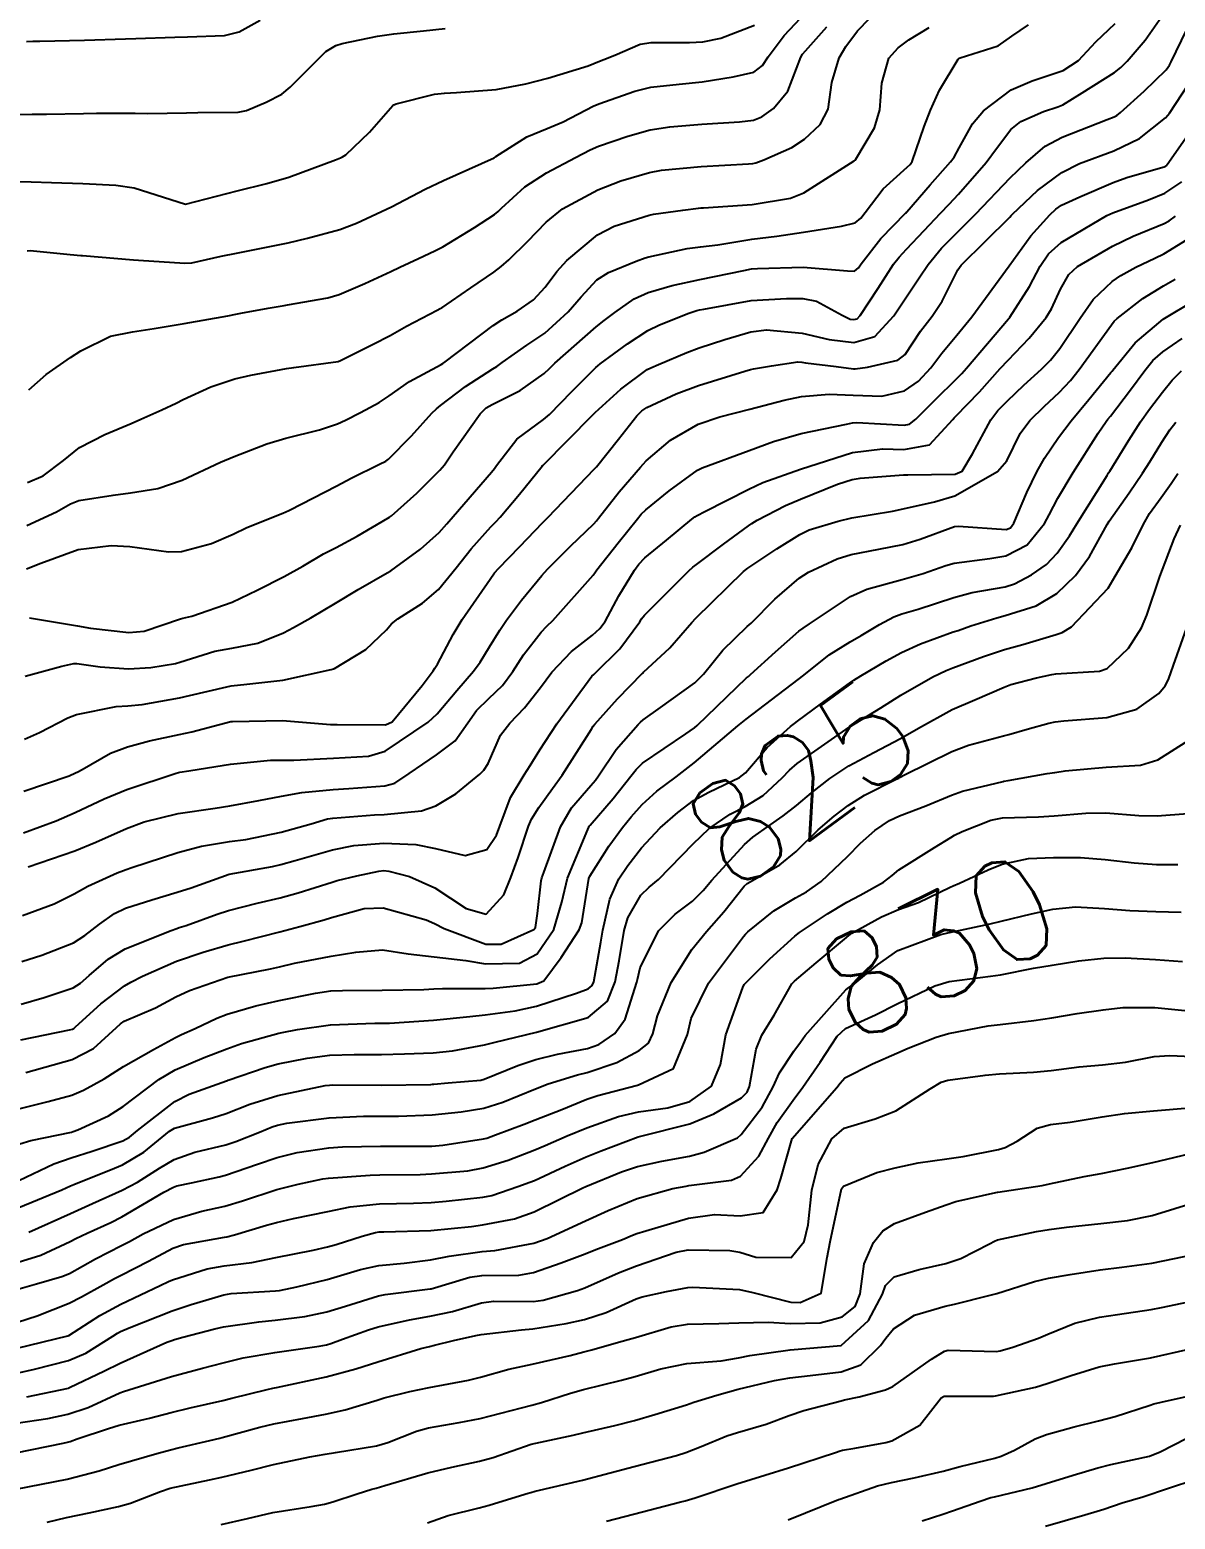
# Model space of a CAD drawing. Header units: metres. Extents: x 307586 to 320046, y 7427249 to 7434250.
# Drawn here: x 319821 to 319865.4, y 7429472.9 to 7429530.8 of the extents above; entities that cross this region are included whole.
import ezdxf
from ezdxf.enums import TextEntityAlignment as Align

# ---------------------------------------------------------------- set-up
doc = ezdxf.new("R2010")
doc.units = ezdxf.units.M
doc.header["$MEASUREMENT"] = 0
for name, color, linetype in [('Cotas', 45, 'Continuous'), ('Curvas de Nivel 1m', 11, 'Continuous'), ('Curvas de Nivel 5m', 15, 'Continuous')]:
    doc.layers.add(name, color=color, linetype=linetype)
doc.styles.add('Style-STANDARD', font='STANDARD.shx')

msp = doc.modelspace()

# ---------------------------------------------------------------- linework, layer by layer
at = {"layer": 'Curvas de Nivel 1m', "flags": 128}
for points, elevation in [([(319820.789, 7429505.653), (319822.212, 7429506.039), (319822.674, 7429506.152), (319822.795, 7429506.148), (319823.699, 7429506.021), (319824.792, 7429505.939), (319825.66, 7429505.997), (319826.624, 7429506.154), (319826.796, 7429506.198), (319828.145, 7429506.627), (319828.805, 7429506.748), (319829.82, 7429506.938), (319830.814, 7429507.339), (319831.203, 7429507.548), (319831.874, 7429507.924), (319832.829, 7429508.493), (319833.71, 7429509.026), (319834.841, 7429509.672), (319834.977, 7429509.754), (319835.175, 7429509.887), (319836.14, 7429510.591), (319836.863, 7429511.234), (319837.163, 7429511.571), (319837.405, 7429511.862), (319838.89, 7429513.578), (319839.009, 7429513.721), (319839.091, 7429513.838), (319839.87, 7429514.864), (319840.911, 7429515.633), (319841.142, 7429515.817), (319842.01, 7429516.72), (319842.941, 7429517.649), (319843.015, 7429517.716), (319843.108, 7429517.788), (319844.168, 7429518.561), (319844.956, 7429519.084), (319845.413, 7429519.31), (319846.558, 7429519.754), (319846.86, 7429519.855), (319846.965, 7429519.881), (319847.136, 7429519.918), (319848.971, 7429520.245), (319850.348, 7429520.33), (319850.972, 7429520.33), (319851.502, 7429520.223), (319852.504, 7429519.677), (319852.821, 7429519.531), (319852.961, 7429519.51), (319853.086, 7429519.544), (319853.205, 7429519.668), (319853.907, 7429520.733), (319854.498, 7429521.655), (319854.712, 7429521.936), (319854.999, 7429522.249), (319855.684, 7429522.965), (319856.324, 7429523.637), (319856.655, 7429523.995), (319857.02, 7429524.385), (319858.093, 7429525.614), (319858.492, 7429526.157), (319859.052, 7429526.894), (319859.445, 7429527.208), (319860.321, 7429527.587), (319860.876, 7429527.77), (319861.066, 7429527.857), (319861.821, 7429528.32), (319863.079, 7429529.11), (319863.327, 7429529.301), (319863.573, 7429529.545), (319864.274, 7429530.36), (319865.081, 7429531.53)], 813), ([(319820.865, 7429522.181), (319820.985, 7429522.192), (319822.532, 7429522.037), (319822.945, 7429521.993), (319822.983, 7429521.996), (319823.015, 7429521.998), (319824.99, 7429521.827), (319825.185, 7429521.813), (319826.989, 7429521.699), (319827.257, 7429521.718), (319828.395, 7429521.969), (319828.994, 7429522.093), (319830.546, 7429522.396), (319830.998, 7429522.493), (319831.744, 7429522.672), (319833.004, 7429523.008), (319833.653, 7429523.257), (319835.013, 7429523.89), (319836.32, 7429524.577), (319837.023, 7429524.911), (319838.989, 7429525.797), (319839.033, 7429525.82), (319839.06, 7429525.84), (319840.261, 7429526.611), (319841.05, 7429526.931), (319841.674, 7429527.19), (319842.843, 7429527.793), (319843.064, 7429527.889), (319844.461, 7429528.385), (319845.071, 7429528.54), (319846.177, 7429528.654), (319847.073, 7429528.74), (319848.278, 7429528.935), (319849.077, 7429529.126), (319849.411, 7429529.385), (319849.627, 7429529.715), (319850.257, 7429530.547), (319851.109, 7429531.446)], 807), ([(319820.219, 7429524.87), (319821.021, 7429524.855), (319821.811, 7429524.839), (319823.021, 7429524.793), (319824.305, 7429524.732), (319825.019, 7429524.624), (319827.013, 7429523.99), (319829.018, 7429524.514), (319830.174, 7429524.796), (319831.024, 7429525.043), (319832.834, 7429525.716), (319833.032, 7429525.794), (319833.11, 7429525.831), (319833.235, 7429525.908), (319834.15, 7429526.795), (319835.062, 7429527.824), (319835.097, 7429527.855), (319835.185, 7429527.889), (319836.681, 7429528.26), (319837.067, 7429528.31), (319837.528, 7429528.324), (319839.069, 7429528.442), (319840.23, 7429528.67), (319841.074, 7429528.891), (319842.648, 7429529.366), (319843.08, 7429529.548), (319843.253, 7429529.617), (319843.675, 7429529.784), (319844.662, 7429530.202), (319845.09, 7429530.275), (319846.576, 7429530.269), (319847.091, 7429530.293), (319847.791, 7429530.437), (319849.101, 7429530.951)], 806), ([(319820.834, 7429530.314), (319821.086, 7429530.325), (319821.359, 7429530.329), (319823.086, 7429530.365), (319824.686, 7429530.415), (319825.089, 7429530.426), (319826.603, 7429530.482), (319827.091, 7429530.496), (319828.519, 7429530.541), (319829.094, 7429530.683), (319829.907, 7429531.145)], 804), ([(319820.841, 7429509.823), (319821.389, 7429510.052), (319822.848, 7429510.58), (319824.13, 7429510.737), (319824.85, 7429510.694), (319826.352, 7429510.491), (319826.85, 7429510.495), (319828.022, 7429510.806), (319828.861, 7429511.169), (319829.392, 7429511.428), (319830.662, 7429511.942), (319830.811, 7429512.004), (319830.874, 7429512.027), (319831.048, 7429512.11), (319832.884, 7429513.05), (319833.441, 7429513.351), (319834.542, 7429513.894), (319834.782, 7429514.003), (319834.895, 7429514.084), (319835.79, 7429514.995), (319836.57, 7429515.873), (319836.75, 7429516.037), (319836.917, 7429516.166), (319837.878, 7429516.907), (319838.939, 7429517.592), (319839.095, 7429517.685), (319839.307, 7429517.836), (319840.259, 7429518.518), (319840.955, 7429518.986), (319841.873, 7429519.806), (319842.377, 7429520.394), (319842.982, 7429521.047), (319843.429, 7429521.343), (319844.503, 7429521.775), (319844.862, 7429521.904), (319844.995, 7429521.946), (319846.487, 7429522.266), (319846.999, 7429522.334), (319847.676, 7429522.416), (319849.002, 7429522.63), (319849.962, 7429522.751), (319851.005, 7429522.899), (319852.473, 7429523.143), (319853.009, 7429523.269), (319853.231, 7429523.448), (319853.399, 7429523.666), (319854.099, 7429524.582), (319855.031, 7429525.425), (319855.15, 7429525.531), (319855.218, 7429525.648), (319855.69, 7429527.008), (319855.939, 7429527.641), (319856.283, 7429528.426), (319857.003, 7429529.631), (319857.049, 7429529.665), (319857.084, 7429529.68), (319858.56, 7429530.139), (319859.097, 7429530.515), (319859.737, 7429530.96)], 811), ([(319820.88, 7429513.177), (319821.491, 7429513.444), (319822.271, 7429514.039), (319822.898, 7429514.535), (319823.883, 7429515.04), (319824.907, 7429515.468), (319825.278, 7429515.637), (319826.087, 7429515.998), (319826.643, 7429516.266), (319826.919, 7429516.405), (319827.998, 7429516.902), (319828.932, 7429517.203), (319829.543, 7429517.345), (319830.938, 7429517.609), (319831.222, 7429517.653), (319832.943, 7429517.886), (319832.958, 7429517.895), (319832.997, 7429517.909), (319834.293, 7429518.553), (319834.953, 7429518.896), (319835.59, 7429519.251), (319836.785, 7429519.872), (319836.902, 7429519.933), (319836.964, 7429519.968), (319838.085, 7429520.745), (319838.986, 7429521.352), (319839.261, 7429521.566), (319839.562, 7429521.834), (319840.288, 7429522.539), (319841.008, 7429523.295), (319841.641, 7429523.811), (319843.021, 7429524.55), (319843.912, 7429524.893), (319845.027, 7429525.219), (319845.487, 7429525.307), (319847.03, 7429525.451), (319848.873, 7429525.564), (319849.031, 7429525.576), (319849.149, 7429525.602), (319849.458, 7429525.716), (319850.547, 7429526.198), (319851.045, 7429526.516), (319851.655, 7429527.09), (319851.962, 7429527.687), (319852.11, 7429528.721), (319852.392, 7429529.68), (319852.651, 7429530.115), (319853.099, 7429530.72), (319853.564, 7429531.208)], 809), ([(319820.924, 7429516.776), (319821.603, 7429517.379), (319822.548, 7429518.036), (319822.946, 7429518.296), (319824.101, 7429518.869), (319824.953, 7429519.039), (319825.796, 7429519.16), (319826.957, 7429519.36), (319828.655, 7429519.66), (319828.96, 7429519.717), (319829.165, 7429519.754), (319830.223, 7429519.947), (319830.845, 7429520.06), (319830.965, 7429520.083), (319832.533, 7429520.352), (319832.971, 7429520.48), (319833.972, 7429520.906), (319834.985, 7429521.378), (319835.331, 7429521.543), (319836.055, 7429521.879), (319836.69, 7429522.18), (319836.998, 7429522.341), (319838.235, 7429523.082), (319839.01, 7429523.588), (319839.148, 7429523.702), (319839.275, 7429523.837), (319840.186, 7429524.664), (319841.027, 7429525.209), (319842.148, 7429525.803), (319842.727, 7429526.105), (319843.04, 7429526.24), (319844.187, 7429526.637), (319845.05, 7429526.881), (319845.811, 7429527.003), (319847.053, 7429527.098), (319848.519, 7429527.192), (319849.056, 7429527.257), (319849.389, 7429527.386), (319849.844, 7429527.712), (319850.389, 7429528.388), (319850.894, 7429529.702), (319850.964, 7429529.822), (319851.087, 7429529.954), (319851.907, 7429530.882)], 808), ([(319820.955, 7429507.924), (319822.817, 7429507.606), (319823.319, 7429507.522), (319824.813, 7429507.347), (319825.406, 7429507.409), (319826.821, 7429507.886), (319826.901, 7429507.91), (319827.252, 7429507.984), (319828.829, 7429508.525), (319829.788, 7429508.996), (319830.839, 7429509.531), (319831.565, 7429509.929), (319832.363, 7429510.405), (319832.854, 7429510.659), (319833.671, 7429511.091), (319834.871, 7429511.789), (319834.933, 7429511.829), (319835.005, 7429511.889), (319835.998, 7429512.763), (319836.891, 7429513.654), (319837.064, 7429513.867), (319837.404, 7429514.368), (319838.446, 7429515.847), (319838.682, 7429516.078), (319838.919, 7429516.215), (319840.006, 7429516.75), (319840.937, 7429517.418), (319841.143, 7429517.614), (319841.351, 7429517.814), (319842.957, 7429519.232), (319843.27, 7429519.477), (319843.673, 7429519.783), (319844.432, 7429520.314), (319844.975, 7429520.564), (319845.906, 7429520.834), (319846.983, 7429521.068), (319848.685, 7429521.421), (319848.989, 7429521.476), (319849.213, 7429521.494), (319850.991, 7429521.541), (319852.711, 7429521.397), (319852.989, 7429521.393), (319853.138, 7429521.521), (319853.238, 7429521.668), (319854.008, 7429522.654), (319854.977, 7429523.65), (319854.996, 7429523.668), (319855.013, 7429523.69), (319855.922, 7429524.743), (319856.71, 7429525.633), (319856.847, 7429525.821), (319857.041, 7429526.186), (319857.57, 7429527.108), (319857.995, 7429527.616), (319859.071, 7429528.433), (319859.877, 7429528.79), (319861.079, 7429529.18), (319861.674, 7429529.571), (319862.353, 7429530.302), (319863.105, 7429531.011)], 812), ([(319820.76, 7429503.208), (319821.344, 7429503.472), (319822.441, 7429504.035), (319822.774, 7429504.164), (319824.313, 7429504.479), (319824.778, 7429504.508), (319825.334, 7429504.557), (319826.781, 7429504.815), (319827.722, 7429505.033), (319828.786, 7429505.277), (319829.391, 7429505.35), (319830.789, 7429505.501), (319832.671, 7429505.912), (319832.761, 7429505.943), (319832.794, 7429505.958), (319834.01, 7429506.692), (319834.816, 7429507.46), (319835.012, 7429507.695), (319835.248, 7429507.886), (319836.209, 7429508.496), (319836.834, 7429509.019), (319837.522, 7429509.86), (319838.099, 7429510.607), (319838.867, 7429511.453), (319839.057, 7429511.651), (319839.231, 7429511.836), (319839.98, 7429512.731), (319840.858, 7429513.82), (319840.873, 7429513.84), (319840.893, 7429513.857), (319842.814, 7429515.791), (319842.861, 7429515.843), (319842.914, 7429515.894), (319843.907, 7429516.802), (319844.94, 7429517.566), (319845.072, 7429517.637), (319845.378, 7429517.766), (319846.473, 7429518.229), (319846.95, 7429518.412), (319847.953, 7429518.735), (319848.956, 7429519.028), (319849.562, 7429519.109), (319850.956, 7429518.986), (319852.002, 7429518.733), (319852.952, 7429518.613), (319853.771, 7429518.845), (319854.515, 7429519.654), (319854.688, 7429519.932), (319854.973, 7429520.353), (319855.498, 7429521.132), (319855.838, 7429521.642), (319856.359, 7429522.277), (319857.006, 7429522.925), (319857.696, 7429523.62), (319859.027, 7429525.013), (319859.325, 7429525.302), (319859.636, 7429525.594), (319860.386, 7429526.243), (319861.048, 7429526.592), (319862.787, 7429527.283), (319863.061, 7429527.39), (319863.168, 7429527.442), (319863.309, 7429527.548), (319864.232, 7429528.377), (319865.08, 7429529.217), (319865.214, 7429529.397), (319865.28, 7429529.528), (319865.868, 7429530.756)], 814), ([(319820.718, 7429499.575), (319821.984, 7429500.041), (319822.726, 7429500.363), (319823.858, 7429500.893), (319824.735, 7429501.253), (319826.653, 7429501.892), (319826.742, 7429501.914), (319826.796, 7429501.926), (319827.134, 7429501.976), (319828.514, 7429502.204), (319828.756, 7429502.236), (319830.311, 7429502.391), (319830.758, 7429502.399), (319831.22, 7429502.395), (319832.758, 7429502.466), (319834.111, 7429502.545), (319834.761, 7429502.743), (319836.437, 7429503.865), (319836.776, 7429504.197), (319837.541, 7429505.096), (319838.196, 7429505.846), (319838.447, 7429506.197), (319838.807, 7429506.793), (319839.212, 7429507.441), (319839.479, 7429507.833), (319840.053, 7429508.605), (319840.84, 7429509.569), (319841.071, 7429509.817), (319841.96, 7429510.7), (319842.87, 7429511.574), (319842.972, 7429511.688), (319843.049, 7429511.788), (319843.843, 7429512.82), (319844.675, 7429513.772), (319844.777, 7429513.889), (319844.895, 7429514.024), (319845.841, 7429514.823), (319846.91, 7429515.452), (319847.753, 7429515.737), (319848.918, 7429516.031), (319850.253, 7429516.376), (319850.925, 7429516.517), (319852.002, 7429516.609), (319852.926, 7429516.572), (319854.051, 7429516.534), (319854.929, 7429516.738), (319855.466, 7429517.114), (319855.948, 7429517.64), (319856.38, 7429518.205), (319856.956, 7429518.907), (319857.533, 7429519.621), (319858.993, 7429521.6), (319859.828, 7429522.768), (319860.568, 7429523.584), (319860.798, 7429523.799), (319861.017, 7429523.947), (319861.726, 7429524.272), (319863.032, 7429524.835), (319863.556, 7429525.024), (319865.042, 7429525.46), (319865.086, 7429525.486), (319865.123, 7429525.529), (319865.915, 7429526.661)], 816), ([(319820.9, 7429498.253), (319822.711, 7429498.873), (319823.533, 7429499.203), (319824.72, 7429499.741), (319825.41, 7429500), (319826.726, 7429500.324), (319828.168, 7429500.527), (319828.733, 7429500.616), (319829.856, 7429500.829), (319830.739, 7429500.994), (319831.532, 7429501.137), (319832.743, 7429501.254), (319833.35, 7429501.298), (319834.746, 7429501.4), (319835.136, 7429501.496), (319835.698, 7429501.876), (319836.76, 7429502.603), (319837.476, 7429503.142), (319837.975, 7429503.848), (319838.306, 7429504.316), (319838.782, 7429504.782), (319839.323, 7429505.299), (319839.714, 7429505.831), (319840.139, 7429506.491), (319840.816, 7429507.366), (319841.041, 7429507.595), (319841.275, 7429507.813), (319842.841, 7429509.578), (319842.926, 7429509.706), (319842.979, 7429509.789), (319843.802, 7429510.837), (319844.559, 7429511.773), (319844.702, 7429511.944), (319844.876, 7429512.123), (319845.788, 7429512.857), (319846.892, 7429513.656), (319847.074, 7429513.747), (319848.9, 7429514.429), (319849.836, 7429514.778), (319850.907, 7429515.08), (319852.679, 7429515.442), (319852.911, 7429515.496), (319853.07, 7429515.51), (319854.91, 7429515.405), (319855.116, 7429515.443), (319855.36, 7429515.646), (319856.146, 7429516.416), (319856.936, 7429517.194), (319857.149, 7429517.417), (319857.335, 7429517.624), (319858.962, 7429519.535), (319858.994, 7429519.568), (319859.016, 7429519.599), (319859.777, 7429520.796), (319860.197, 7429521.588), (319860.514, 7429522.068), (319861.002, 7429522.508), (319862.779, 7429523.554), (319863.015, 7429523.657), (319864.401, 7429524.158), (319865.026, 7429524.418), (319865.691, 7429524.865)], 817), ([(319820.677, 7429496.359), (319821.918, 7429496.808), (319822.69, 7429497.194), (319823.223, 7429497.497), (319824.363, 7429498.013), (319824.604, 7429498.111), (319824.704, 7429498.151), (319824.927, 7429498.228), (319826.711, 7429498.806), (319827.626, 7429499.058), (319828.716, 7429499.227), (319829.354, 7429499.317), (319830.72, 7429499.599), (319831.886, 7429499.923), (319832.526, 7429500.113), (319832.726, 7429500.144), (319834.353, 7429500.27), (319834.729, 7429500.286), (319836.175, 7429500.425), (319836.734, 7429500.613), (319837.509, 7429501.085), (319838.437, 7429501.843), (319838.591, 7429502.005), (319838.757, 7429502.268), (319839.245, 7429503.358), (319839.602, 7429503.832), (319840.175, 7429504.43), (319840.787, 7429505.214), (319841.23, 7429505.813), (319841.996, 7429506.611), (319842.815, 7429507.25), (319843.1, 7429507.506), (319843.298, 7429507.785), (319843.839, 7429508.774), (319844.447, 7429509.774), (319844.616, 7429510.003), (319844.85, 7429510.25), (319845.682, 7429510.941), (319846.674, 7429511.752), (319846.784, 7429511.841), (319846.874, 7429511.896), (319847.178, 7429512.047), (319848.885, 7429512.924), (319849.429, 7429513.174), (319850.893, 7429513.7), (319852.9, 7429514.341), (319854.07, 7429514.489), (319854.901, 7429514.459), (319855.894, 7429514.649), (319856.8, 7429515.631), (319856.85, 7429515.695), (319856.915, 7429515.756), (319857.839, 7429516.706), (319858.64, 7429517.605), (319858.946, 7429517.93), (319859.764, 7429518.782), (319860.425, 7429519.585), (319860.626, 7429519.926), (319860.98, 7429520.691), (319861.304, 7429521.26), (319861.647, 7429521.57), (319863.001, 7429522.361), (319863.801, 7429522.746), (319865.01, 7429523.238), (319865.197, 7429523.343), (319865.444, 7429523.526)], 818), ([(319820.658, 7429494.571), (319821.429, 7429494.817), (319822.666, 7429495.302), (319823.108, 7429495.586), (319823.667, 7429496.02), (319824.257, 7429496.437), (319824.682, 7429496.642), (319825.71, 7429496.973), (319826.692, 7429497.26), (319827.234, 7429497.435), (319828.703, 7429497.96), (319830.385, 7429498.265), (319830.707, 7429498.338), (319831.27, 7429498.493), (319832.713, 7429498.91), (319833.54, 7429499.077), (319834.716, 7429499.17), (319835.959, 7429499.115), (319836.714, 7429498.958), (319837.874, 7429498.686), (319838.714, 7429498.916), (319839.081, 7429499.475), (319839.211, 7429499.835), (319839.628, 7429500.943), (319840.155, 7429501.826), (319840.392, 7429502.188), (319840.763, 7429502.798), (319841.431, 7429503.81), (319842.792, 7429505.65), (319842.858, 7429505.724), (319842.923, 7429505.789), (319843.874, 7429506.712), (319844.654, 7429507.772), (319844.718, 7429507.877), (319844.825, 7429508.026), (319846.554, 7429509.753), (319846.708, 7429509.888), (319846.847, 7429509.994), (319847.902, 7429510.778), (319848.87, 7429511.499), (319848.998, 7429511.591), (319849.208, 7429511.717), (319850.299, 7429512.285), (319850.881, 7429512.536), (319852.323, 7429513.114), (319852.889, 7429513.3), (319853.208, 7429513.349), (319854.891, 7429513.48), (319855.057, 7429513.482), (319856.892, 7429513.499), (319857.16, 7429513.626), (319857.571, 7429514.291), (319858.278, 7429515.61), (319858.553, 7429515.971), (319858.924, 7429516.356), (319859.56, 7429516.967), (319860.246, 7429517.587), (319860.594, 7429517.936), (319860.951, 7429518.384), (319861.739, 7429519.568), (319862.251, 7429520.284), (319862.984, 7429520.983), (319863.319, 7429521.215), (319863.902, 7429521.541), (319864.639, 7429521.891), (319864.998, 7429522.066), (319865.901, 7429522.624)], 819), ([(319820.618, 7429491.534), (319822.502, 7429491.912), (319822.622, 7429491.946), (319822.677, 7429491.975), (319822.739, 7429492.029), (319823.729, 7429492.927), (319824.647, 7429493.621), (319824.888, 7429493.768), (319825.34, 7429494), (319826.659, 7429494.58), (319827.698, 7429494.934), (319828.665, 7429495.216), (319829.256, 7429495.366), (319830.671, 7429495.719), (319831.453, 7429495.928), (319832.397, 7429496.194), (319832.678, 7429496.276), (319833.948, 7429496.633), (319834.684, 7429496.661), (319836.35, 7429496.192), (319836.676, 7429496.047), (319837.05, 7429495.856), (319838.667, 7429495.245), (319839.26, 7429495.241), (319840.539, 7429495.821), (319840.603, 7429495.892), (319840.682, 7429496.436), (319840.817, 7429497.702), (319840.842, 7429497.818), (319840.917, 7429498.029), (319841.571, 7429499.807), (319841.996, 7429500.539), (319842.747, 7429501.413), (319842.924, 7429501.614), (319843.048, 7429501.787), (319843.731, 7429502.812), (319844.58, 7429503.772), (319844.676, 7429503.869), (319844.775, 7429503.958), (319845.458, 7429504.438), (319846.79, 7429505.401), (319847.126, 7429505.737), (319847.875, 7429506.661), (319848.821, 7429507.584), (319848.894, 7429507.647), (319848.968, 7429507.719), (319849.897, 7429508.644), (319850.841, 7429509.462), (319851.204, 7429509.695), (319852.316, 7429510.213), (319852.854, 7429510.379), (319853.93, 7429510.586), (319854.86, 7429510.772), (319855.528, 7429510.975), (319856.87, 7429511.464), (319857.018, 7429511.481), (319858.869, 7429511.357), (319859.046, 7429511.422), (319859.17, 7429511.597), (319859.68, 7429512.797), (319860.056, 7429513.588), (319860.359, 7429514.125), (319860.906, 7429514.933), (319861.395, 7429515.573), (319862.083, 7429516.405), (319862.941, 7429517.453), (319862.985, 7429517.507), (319863.014, 7429517.549), (319863.884, 7429518.61), (319864.963, 7429519.53), (319866.219, 7429520.273)], 821), ([(319820.807, 7429490.259), (319822.61, 7429490.763), (319823.44, 7429491.197), (319824.329, 7429492.013), (319824.481, 7429492.156), (319824.626, 7429492.248), (319825.852, 7429492.775), (319826.641, 7429493.193), (319827.172, 7429493.448), (319828.653, 7429493.96), (319830.317, 7429494.283), (319830.657, 7429494.361), (319831.239, 7429494.512), (319832.662, 7429494.779), (319833.625, 7429494.939), (319834.664, 7429495.031), (319835.659, 7429494.871), (319836.662, 7429494.755), (319837.896, 7429494.612), (319838.659, 7429494.485), (319839.979, 7429494.508), (319840.663, 7429494.871), (319841.316, 7429495.81), (319841.617, 7429496.878), (319841.839, 7429497.803), (319842.626, 7429499.695), (319842.667, 7429499.791), (319842.688, 7429499.826), (319842.724, 7429499.872), (319843.614, 7429500.907), (319844.306, 7429501.774), (319844.501, 7429502.027), (319844.758, 7429502.276), (319846.437, 7429503.412), (319846.772, 7429503.65), (319846.88, 7429503.739), (319848.792, 7429505.588), (319848.864, 7429505.647), (319848.947, 7429505.718), (319849.911, 7429506.604), (319850.818, 7429507.398), (319850.99, 7429507.527), (319851.24, 7429507.694), (319852.834, 7429508.748), (319853.459, 7429509.042), (319854.84, 7429509.408), (319855.646, 7429509.638), (319856.523, 7429509.95), (319856.849, 7429510.042), (319858.236, 7429510.226), (319858.854, 7429510.326), (319859.688, 7429510.764), (319860.356, 7429511.585), (319860.538, 7429511.921), (319860.883, 7429512.575), (319861.474, 7429513.571), (319862.447, 7429515.095), (319862.753, 7429515.552), (319862.824, 7429515.642), (319862.916, 7429515.755), (319863.704, 7429516.774), (319864.256, 7429517.537), (319864.568, 7429517.913), (319864.95, 7429518.254), (319865.706, 7429518.772)], 822), ([(319820.591, 7429488.858), (319821.679, 7429489.129), (319822.596, 7429489.383), (319823.048, 7429489.576), (319823.848, 7429490.018), (319824.314, 7429490.305), (319824.608, 7429490.495), (319825.772, 7429491.15), (319826.619, 7429491.624), (319826.859, 7429491.739), (319827.392, 7429491.972), (319828.229, 7429492.364), (319828.631, 7429492.525), (319829.739, 7429492.852), (319830.644, 7429493.057), (319832.063, 7429493.335), (319832.648, 7429493.426), (319833.104, 7429493.45), (319834.649, 7429493.459), (319836.27, 7429493.486), (319836.649, 7429493.508), (319836.984, 7429493.522), (319838.65, 7429493.522), (319838.952, 7429493.535), (319840.652, 7429493.704), (319840.924, 7429493.816), (319841.59, 7429494.733), (319842.288, 7429495.796), (319842.403, 7429496.068), (319842.666, 7429497.791), (319842.704, 7429497.891), (319843.444, 7429499.054), (319843.973, 7429499.778), (319844.309, 7429500.194), (319844.736, 7429500.668), (319845.311, 7429501.195), (319846.059, 7429501.75), (319846.758, 7429502.284), (319848.455, 7429503.723), (319848.776, 7429503.988), (319849.755, 7429504.739), (319850.791, 7429505.522), (319851.012, 7429505.697), (319852.006, 7429506.48), (319852.813, 7429506.995), (319853.242, 7429507.241), (319853.956, 7429507.659), (319854.515, 7429507.964), (319854.827, 7429508.076), (319855.454, 7429508.265), (319856.834, 7429508.717), (319857.547, 7429508.902), (319858.838, 7429509.129), (319859.197, 7429509.239), (319859.854, 7429509.59), (319860.44, 7429509.993), (319860.856, 7429510.435), (319861.328, 7429511.112), (319861.618, 7429511.569), (319862.792, 7429513.452), (319862.85, 7429513.551), (319862.894, 7429513.616), (319863.629, 7429514.819), (319864.09, 7429515.538), (319864.435, 7429516.028), (319864.935, 7429516.689), (319865.312, 7429517.153), (319865.676, 7429517.523)], 823), ([(319820.574, 7429487.484), (319821.006, 7429487.624), (319822.582, 7429487.943), (319822.649, 7429487.963), (319822.833, 7429488.028), (319824.023, 7429488.581), (319824.592, 7429488.939), (319825.975, 7429489.989), (319826.607, 7429490.367), (319827.735, 7429490.846), (319828.615, 7429491.184), (319829.191, 7429491.38), (319830.631, 7429491.781), (319830.758, 7429491.811), (319831.363, 7429491.929), (319832.635, 7429492.11), (319834.356, 7429492.172), (319834.636, 7429492.174), (319834.93, 7429492.179), (319836.637, 7429492.294), (319838.054, 7429492.431), (319838.639, 7429492.497), (319839.816, 7429492.653), (319840.643, 7429492.835), (319842.193, 7429493.342), (319842.65, 7429493.511), (319842.801, 7429493.639), (319842.859, 7429493.788), (319843.133, 7429495.32), (319843.208, 7429495.785), (319843.479, 7429496.994), (319843.839, 7429497.779), (319844.184, 7429498.299), (319844.715, 7429498.991), (319845.438, 7429499.759), (319846.119, 7429500.362), (319846.739, 7429500.823), (319847.323, 7429501.155), (319848.518, 7429501.722), (319848.755, 7429501.904), (319849.587, 7429502.89), (319850.497, 7429503.703), (319850.655, 7429503.82), (319850.775, 7429503.91), (319851.659, 7429504.564), (319852.79, 7429505.385), (319852.961, 7429505.499), (319853.223, 7429505.666), (319854.207, 7429506.251), (319854.807, 7429506.575), (319855.543, 7429506.908), (319856.819, 7429507.373), (319857.002, 7429507.436), (319857.504, 7429507.613), (319858.503, 7429507.926), (319858.827, 7429508.01), (319860.034, 7429508.385), (319860.836, 7429508.866), (319861.562, 7429509.569), (319862.109, 7429510.306), (319862.798, 7429511.551), (319862.874, 7429511.675), (319863.65, 7429512.778), (319864.169, 7429513.537), (319864.448, 7429513.984), (319864.911, 7429514.745), (319865.222, 7429515.224), (319865.455, 7429515.525)], 824), ([(319820.542, 7429485.018), (319822.214, 7429485.699), (319822.551, 7429485.852), (319822.676, 7429485.905), (319822.961, 7429486.026), (319824.099, 7429486.475), (319824.563, 7429486.671), (319825.398, 7429487.17), (319826.386, 7429487.983), (319826.584, 7429488.098), (319828.059, 7429488.494), (319828.59, 7429488.67), (319829.511, 7429489.034), (319830.597, 7429489.368), (319832.439, 7429489.751), (319832.602, 7429489.771), (319832.733, 7429489.778), (319834.602, 7429489.768), (319836.54, 7429489.799), (319836.602, 7429489.802), (319836.656, 7429489.806), (319837.21, 7429489.854), (319838.48, 7429489.966), (319838.605, 7429489.999), (319839.908, 7429490.533), (319840.617, 7429490.761), (319841.459, 7429490.969), (319842.624, 7429491.19), (319843.064, 7429491.348), (319843.677, 7429491.78), (319844.077, 7429492.337), (319844.534, 7429493.771), (319844.553, 7429493.872), (319844.658, 7429494.326), (319845.38, 7429495.759), (319846.027, 7429496.405), (319846.691, 7429496.92), (319847.105, 7429497.327), (319847.451, 7429497.733), (319848.717, 7429499.119), (319849.035, 7429499.402), (319849.477, 7429499.712), (319850.211, 7429500.225), (319850.737, 7429500.634), (319851.315, 7429501.121), (319852.03, 7429501.681), (319852.758, 7429502.172), (319853.73, 7429502.693), (319854.769, 7429503.233), (319855.463, 7429503.64), (319856.78, 7429504.358), (319857.66, 7429504.736), (319858.789, 7429505.229), (319859.059, 7429505.328), (319860.053, 7429505.587), (319860.65, 7429505.726), (319860.795, 7429505.745), (319862.5, 7429505.852), (319862.799, 7429505.958), (319863.618, 7429506.739), (319864.128, 7429507.537), (319864.335, 7429508.028), (319864.843, 7429509.53), (319865.392, 7429510.995), (319865.645, 7429511.522)], 826), ([(319820.933, 7429484.054), (319822.541, 7429484.788), (319823.399, 7429485.167), (319824.55, 7429485.687), (319825.142, 7429486.001), (319826.002, 7429486.547), (319826.566, 7429486.885), (319827.373, 7429487.17), (319828.575, 7429487.447), (319828.961, 7429487.573), (319829.889, 7429487.947), (319830.376, 7429488.151), (319830.586, 7429488.215), (319830.941, 7429488.289), (319832.589, 7429488.5), (319833.923, 7429488.564), (319834.59, 7429488.566), (319835.278, 7429488.568), (319836.59, 7429488.611), (319837.715, 7429488.726), (319838.593, 7429488.875), (319839.326, 7429489.103), (319840.601, 7429489.627), (319841.09, 7429489.813), (319842.235, 7429490.169), (319842.61, 7429490.259), (319843.751, 7429490.644), (319844.623, 7429491.117), (319844.99, 7429491.402), (319845.155, 7429491.762), (319845.336, 7429492.455), (319845.867, 7429493.752), (319846.666, 7429495.04), (319847.234, 7429495.734), (319847.906, 7429496.506), (319848.7, 7429497.503), (319848.813, 7429497.607), (319849.018, 7429497.717), (319850.091, 7429498.324), (319850.714, 7429498.845), (319851.571, 7429499.687), (319852.191, 7429500.218), (319852.737, 7429500.637), (319853.372, 7429501.035), (319854.601, 7429501.652), (319854.705, 7429501.699), (319854.754, 7429501.727), (319854.93, 7429501.823), (319856.764, 7429502.729), (319857.41, 7429502.97), (319858.77, 7429503.342), (319858.975, 7429503.394), (319859.681, 7429503.591), (319860.525, 7429503.833), (319860.776, 7429503.884), (319861.117, 7429503.915), (319862.778, 7429504.052), (319863.941, 7429504.379), (319864.795, 7429504.98), (319865.05, 7429505.275), (319865.177, 7429505.524), (319865.366, 7429506.079), (319865.873, 7429507.514)], 827), ([(319820.515, 7429482.889), (319821.4, 7429483.166), (319822.528, 7429483.689), (319822.75, 7429483.807), (319823.192, 7429484.023), (319824.114, 7429484.438), (319824.539, 7429484.65), (319826.17, 7429485.606), (319826.551, 7429485.808), (319826.677, 7429485.853), (319827.246, 7429485.973), (319828.318, 7429486.201), (319828.558, 7429486.267), (319829.812, 7429486.7), (319830.568, 7429486.958), (319831.352, 7429487.147), (319832.574, 7429487.336), (319833.104, 7429487.376), (319834.576, 7429487.402), (319835.057, 7429487.401), (319836.576, 7429487.401), (319837.001, 7429487.431), (319838.58, 7429487.678), (319838.706, 7429487.713), (319839.043, 7429487.835), (319840.156, 7429488.256), (319840.589, 7429488.426), (319841.615, 7429488.826), (319842.597, 7429489.221), (319843.02, 7429489.364), (319844.56, 7429489.77), (319844.595, 7429489.778), (319845.954, 7429490.409), (319846.504, 7429491.742), (319846.639, 7429492.358), (319847.311, 7429493.733), (319848.671, 7429495.547), (319848.758, 7429495.634), (319848.843, 7429495.718), (319849.851, 7429496.543), (319850.693, 7429497.044), (319851.115, 7429497.275), (319851.693, 7429497.685), (319852.713, 7429498.647), (319853.216, 7429499.167), (319853.767, 7429499.66), (319854.338, 7429500.045), (319854.732, 7429500.233), (319855.75, 7429500.622), (319856.744, 7429501.037), (319857.175, 7429501.187), (319858.752, 7429501.568), (319858.779, 7429501.573), (319858.95, 7429501.598), (319860.469, 7429501.87), (319860.756, 7429501.919), (319861.156, 7429501.973), (319862.759, 7429502.115), (319864.091, 7429502.205), (319864.762, 7429502.409), (319866.49, 7429503.504)], 828), ([(319820.501, 7429481.842), (319821.228, 7429482.049), (319822.213, 7429482.329), (319822.509, 7429482.455), (319823.516, 7429483.021), (319824.526, 7429483.537), (319824.834, 7429483.7), (319825.364, 7429483.998), (319826.539, 7429484.554), (319827.64, 7429484.871), (319828.544, 7429485.07), (319829.227, 7429485.272), (319830.551, 7429485.708), (319831.388, 7429485.927), (319832.346, 7429486.123), (319832.557, 7429486.154), (319834.184, 7429486.268), (319834.559, 7429486.284), (319836.123, 7429486.303), (319836.56, 7429486.321), (319837.968, 7429486.44), (319838.564, 7429486.552), (319839.539, 7429486.859), (319840.574, 7429487.256), (319840.968, 7429487.423), (319841.829, 7429487.801), (319842.586, 7429488.109), (319843.82, 7429488.548), (319844.593, 7429488.732), (319845.732, 7429488.891), (319846.597, 7429489.135), (319847.43, 7429489.732), (319847.779, 7429490.564), (319847.986, 7429491.726), (319848.651, 7429493.566), (319848.699, 7429493.673), (319848.737, 7429493.719), (319849.696, 7429494.676), (319850.672, 7429495.56), (319850.85, 7429495.697), (319851.939, 7429496.426), (319852.691, 7429496.872), (319853.208, 7429497.152), (319854.107, 7429497.656), (319854.445, 7429497.913), (319854.708, 7429498.128), (319856.087, 7429499), (319856.721, 7429499.39), (319856.864, 7429499.476), (319857.163, 7429499.616), (319858.274, 7429500.06), (319858.731, 7429500.15), (319860.123, 7429500.195), (319860.733, 7429500.229), (319861.966, 7429500.33), (319862.735, 7429500.342), (319864.025, 7429500.245), (319864.733, 7429500.23), (319865.922, 7429500.326)], 829), ([(319820.478, 7429479.554), (319822.449, 7429480.031), (319822.483, 7429480.046), (319823.688, 7429480.821), (319824.495, 7429481.265), (319826.033, 7429481.987), (319826.347, 7429482.141), (319826.506, 7429482.211), (319827.852, 7429482.627), (319828.515, 7429482.747), (319829.588, 7429482.884), (319830.524, 7429483.07), (319831.968, 7429483.359), (319832.529, 7429483.484), (319832.859, 7429483.578), (319833.874, 7429483.897), (319834.382, 7429484.044), (319834.535, 7429484.066), (319834.716, 7429484.069), (319836.535, 7429484.116), (319838.108, 7429484.274), (319838.538, 7429484.34), (319839.787, 7429484.581), (319840.543, 7429484.852), (319842.462, 7429485.791), (319842.521, 7429485.823), (319842.554, 7429485.834), (319843.939, 7429486.4), (319844.565, 7429486.603), (319845.51, 7429486.815), (319846.572, 7429487.012), (319847.146, 7429487.163), (319848.438, 7429487.721), (319848.584, 7429487.847), (319849.394, 7429488.913), (319849.829, 7429489.708), (319850.066, 7429490.251), (319850.624, 7429491.092), (319850.883, 7429491.443), (319851.069, 7429491.693), (319852.651, 7429493.467), (319852.764, 7429493.557), (319852.929, 7429493.667), (319853.872, 7429494.447), (319854.666, 7429495.001), (319856.337, 7429495.625), (319856.61, 7429495.685), (319856.674, 7429495.699), (319858.246, 7429496.037), (319858.681, 7429496.144), (319859.852, 7429496.422), (319860.688, 7429496.602), (319861.565, 7429496.691), (319862.689, 7429496.631), (319863.669, 7429496.559), (319864.688, 7429496.52), (319865.663, 7429496.491)], 831), ([(319820.468, 7429478.58), (319821.15, 7429478.73), (319822.473, 7429479.074), (319823.141, 7429479.358), (319824.189, 7429480.013), (319824.369, 7429480.127), (319824.485, 7429480.192), (319824.823, 7429480.342), (319826.493, 7429481.003), (319827.225, 7429481.243), (319828.5, 7429481.618), (319828.789, 7429481.668), (319830.51, 7429481.775), (319830.657, 7429481.791), (319831.332, 7429481.928), (319832.516, 7429482.218), (319833.809, 7429482.608), (319834.522, 7429482.767), (319835.5, 7429482.852), (319836.524, 7429482.987), (319837.25, 7429483.128), (319838.528, 7429483.3), (319839.014, 7429483.349), (319840.531, 7429483.628), (319841.058, 7429483.812), (319842.54, 7429484.494), (319843.426, 7429484.9), (319844.549, 7429485.364), (319845.929, 7429485.749), (319846.448, 7429485.848), (319846.555, 7429485.864), (319848.204, 7429486.078), (319848.561, 7429486.228), (319849.272, 7429487.013), (319849.64, 7429487.709), (319849.98, 7429488.315), (319850.598, 7429489.181), (319850.98, 7429489.694), (319851.645, 7429490.657), (319852.307, 7429491.675), (319852.636, 7429491.973), (319853.795, 7429492.505), (319854.646, 7429492.923), (319856.099, 7429493.628), (319856.655, 7429493.791), (319858.261, 7429493.999), (319858.657, 7429494.058), (319859.937, 7429494.31), (319860.661, 7429494.432), (319861.69, 7429494.592), (319862.664, 7429494.704), (319863.491, 7429494.715), (319864.664, 7429494.655), (319865.724, 7429494.569)], 832), ([(319820.847, 7429477.664), (319822.463, 7429478.002), (319822.485, 7429478.007), (319822.529, 7429478.029), (319823.834, 7429478.652), (319824.473, 7429478.97), (319826.281, 7429479.783), (319826.482, 7429479.853), (319826.578, 7429479.883), (319826.911, 7429479.976), (319828.146, 7429480.303), (319828.487, 7429480.381), (319829.86, 7429480.575), (319830.493, 7429480.636), (319831.642, 7429480.777), (319832.499, 7429480.958), (319833.226, 7429481.179), (319834.508, 7429481.585), (319834.759, 7429481.636), (319836.513, 7429481.849), (319836.549, 7429481.86), (319838.051, 7429482.311), (319838.518, 7429482.374), (319839.952, 7429482.392), (319840.52, 7429482.486), (319841.59, 7429482.87), (319842.527, 7429483.219), (319842.937, 7429483.378), (319843.972, 7429483.776), (319844.37, 7429483.936), (319844.535, 7429483.999), (319844.88, 7429484.109), (319846.541, 7429484.595), (319847.551, 7429484.738), (319848.543, 7429484.689), (319849.44, 7429484.815), (319849.976, 7429485.706), (319850.122, 7429486.142), (319850.567, 7429487.7), (319852.298, 7429489.675), (319852.43, 7429489.848), (319852.609, 7429490.051), (319853.685, 7429490.591), (319854.623, 7429491.01), (319855.064, 7429491.206), (319856.152, 7429491.627), (319856.634, 7429491.771), (319858.168, 7429492.074), (319858.638, 7429492.13), (319859.951, 7429492.275), (319860.641, 7429492.387), (319861.623, 7429492.545), (319862.644, 7429492.695), (319863.402, 7429492.785), (319864.645, 7429492.779), (319865.804, 7429492.672)], 833), ([(319820.442, 7429476.642), (319821.672, 7429476.814), (319822.447, 7429476.983), (319823.227, 7429477.247), (319824.46, 7429477.811), (319824.6, 7429477.869), (319825.021, 7429478.002), (319826.468, 7429478.444), (319827.672, 7429478.767), (319828.473, 7429478.985), (319829.252, 7429479.175), (319830.477, 7429479.383), (319832.197, 7429479.631), (319832.481, 7429479.686), (319832.656, 7429479.734), (319833.106, 7429479.904), (319834.115, 7429480.267), (319834.49, 7429480.381), (319835.712, 7429480.654), (319836.497, 7429480.788), (319837.374, 7429480.977), (319838.505, 7429481.311), (319838.965, 7429481.376), (319840.506, 7429481.369), (319840.9, 7429481.421), (319842.235, 7429481.794), (319842.514, 7429481.897), (319843.82, 7429482.477), (319844.523, 7429482.754), (319846.064, 7429483.283), (319846.529, 7429483.369), (319848.147, 7429483.342), (319848.529, 7429483.281), (319849.157, 7429483.084), (319850.527, 7429483.075), (319851.031, 7429483.693), (319851.191, 7429484.342), (319851.329, 7429485.688), (319851.573, 7429486.68), (319852.099, 7429487.677), (319852.587, 7429488.102), (319853.792, 7429488.457), (319854.594, 7429488.767), (319855.921, 7429489.63), (319856.346, 7429489.885), (319856.608, 7429489.967), (319858.056, 7429490.161), (319858.612, 7429490.21), (319859.927, 7429490.273), (319860.614, 7429490.335), (319861.705, 7429490.476), (319862.618, 7429490.553), (319863.504, 7429490.657), (319864.623, 7429490.881), (319865.222, 7429490.923), (319866.623, 7429490.857)], 834), ([(319820.428, 7429474.075), (319822.417, 7429474.462), (319823.653, 7429474.785), (319824.423, 7429475.03), (319825.897, 7429475.457), (319826.429, 7429475.606), (319826.723, 7429475.684), (319827.951, 7429475.965), (319828.339, 7429476.057), (319828.435, 7429476.076), (319829.903, 7429476.483), (319830.443, 7429476.606), (319831.552, 7429476.818), (319832.449, 7429476.99), (319833.204, 7429477.151), (319834.458, 7429477.53), (319834.728, 7429477.617), (319835.715, 7429477.871), (319836.465, 7429478.028), (319837.999, 7429478.313), (319838.469, 7429478.429), (319839.57, 7429478.731), (319840.474, 7429478.929), (319841.945, 7429479.265), (319842.479, 7429479.404), (319842.78, 7429479.487), (319843.824, 7429479.777), (319844.336, 7429479.92), (319844.486, 7429479.967), (319845.862, 7429480.38), (319846.494, 7429480.483), (319847.718, 7429480.504), (319848.495, 7429480.538), (319849.638, 7429480.566), (319850.495, 7429480.507), (319851.649, 7429480.529), (319852.499, 7429480.771), (319853.007, 7429481.164), (319853.199, 7429481.663), (319853.357, 7429482.829), (319853.723, 7429483.658), (319854.09, 7429484.102), (319854.54, 7429484.394), (319855.741, 7429484.828), (319856.548, 7429485.121), (319856.921, 7429485.244), (319858.475, 7429485.601), (319858.538, 7429485.615), (319858.553, 7429485.614), (319860.268, 7429485.872), (319860.558, 7429485.929), (319861.906, 7429486.216), (319862.565, 7429486.342), (319863.563, 7429486.545), (319864.571, 7429486.759), (319866.243, 7429487.17)], 836), ([(319821.646, 7429472.789), (319822.397, 7429472.97), (319823.271, 7429473.15), (319824.404, 7429473.396), (319824.876, 7429473.532), (319826.036, 7429473.986), (319826.414, 7429474.106), (319827.945, 7429474.438), (319828.419, 7429474.539), (319829.555, 7429474.815), (319830.424, 7429475.037), (319831.842, 7429475.334), (319832.428, 7429475.438), (319832.832, 7429475.503), (319834.432, 7429475.758), (319834.865, 7429475.884), (319835.983, 7429476.323), (319836.442, 7429476.453), (319837.631, 7429476.662), (319838.448, 7429476.823), (319839.259, 7429477.024), (319840.456, 7429477.34), (319840.829, 7429477.443), (319841.963, 7429477.798), (319842.464, 7429477.939), (319843.94, 7429478.304), (319844.47, 7429478.45), (319845.468, 7429478.75), (319846.475, 7429478.95), (319847.812, 7429479.062), (319848.477, 7429479.176), (319848.926, 7429479.268), (319850.481, 7429479.483), (319852.471, 7429479.659), (319853.53, 7429480.627), (319854.075, 7429481.654), (319854.19, 7429481.98), (319854.52, 7429482.321), (319855.496, 7429482.609), (319856.525, 7429482.843), (319857.106, 7429483.035), (319858.224, 7429483.603), (319858.422, 7429483.713), (319858.534, 7429483.754), (319860.044, 7429484.079), (319860.539, 7429484.165), (319861.218, 7429484.248), (319862.541, 7429484.388), (319863.578, 7429484.505), (319864.545, 7429484.707), (319866.306, 7429485.251)], 837), ([(319828.394, 7429472.695), (319829.415, 7429472.938), (319830.405, 7429473.161), (319831.889, 7429473.399), (319832.409, 7429473.489), (319832.736, 7429473.58), (319833.67, 7429473.897), (319834.239, 7429474.068), (319834.415, 7429474.117), (319834.747, 7429474.215), (319836.421, 7429474.705), (319837.351, 7429474.923), (319838.426, 7429475.157), (319838.954, 7429475.309), (319840.433, 7429475.82), (319842.061, 7429476.174), (319842.44, 7429476.262), (319843.68, 7429476.542), (319844.447, 7429476.741), (319845.238, 7429476.971), (319846.457, 7429477.346), (319846.749, 7429477.446), (319847.64, 7429477.728), (319848.465, 7429477.954), (319849.874, 7429478.3), (319850.47, 7429478.403), (319851.266, 7429478.483), (319852.472, 7429478.627), (319853.235, 7429478.903), (319853.99, 7429479.655), (319854.199, 7429479.942), (319854.493, 7429480.296), (319855.31, 7429480.829), (319856.506, 7429481.184), (319856.864, 7429481.26), (319858.247, 7429481.603), (319858.456, 7429481.659), (319858.514, 7429481.675), (319859.967, 7429482.137), (319860.52, 7429482.267), (319861.361, 7429482.407), (319862.523, 7429482.598), (319863.364, 7429482.702), (319864.526, 7429482.857), (319866.226, 7429483.201)], 838), ([(319836.402, 7429472.769), (319837.213, 7429473.044), (319838.408, 7429473.348), (319838.799, 7429473.446), (319840.016, 7429473.824), (319840.317, 7429473.918), (319840.414, 7429473.949), (319840.588, 7429473.991), (319842.419, 7429474.421), (319843.495, 7429474.707), (319844.425, 7429474.955), (319846.069, 7429475.385), (319846.43, 7429475.498), (319847.03, 7429475.734), (319848.024, 7429476.139), (319848.441, 7429476.276), (319849.555, 7429476.6), (319850.452, 7429476.94), (319851.013, 7429477.133), (319852.461, 7429477.51), (319852.59, 7429477.54), (319853.168, 7429477.663), (319854.191, 7429477.928), (319854.467, 7429478.06), (319855.971, 7429479.121), (319856.481, 7429479.439), (319856.624, 7429479.476), (319858.481, 7429479.427), (319858.633, 7429479.447), (319859.132, 7429479.594), (319860.131, 7429479.941), (319860.491, 7429480.092), (319861.541, 7429480.521), (319862.501, 7429480.759), (319863.194, 7429480.852), (319864.506, 7429481.046), (319864.907, 7429481.124), (319866.512, 7429481.464)], 839), ([(319850.405, 7429472.884), (319852.367, 7429473.671), (319852.413, 7429473.689), (319853.877, 7429474.197), (319854.42, 7429474.332), (319855.302, 7429474.517), (319856.424, 7429474.776), (319857.091, 7429474.948), (319858.43, 7429475.282), (319858.676, 7429475.352), (319859.198, 7429475.592), (319859.999, 7429476.025), (319860.442, 7429476.196), (319861.517, 7429476.494), (319862.45, 7429476.722), (319863.106, 7429476.89), (319864.46, 7429477.337), (319864.606, 7429477.383), (319865.168, 7429477.519), (319866.466, 7429477.807)], 841), ([(319855.61, 7429472.837), (319856.408, 7429473.099), (319856.789, 7429473.236), (319857.859, 7429473.606), (319858.273, 7429473.743), (319858.415, 7429473.78), (319859.876, 7429474.127), (319860.42, 7429474.287), (319861.472, 7429474.613), (319862.426, 7429474.9), (319862.937, 7429475.035), (319864.431, 7429475.357), (319864.856, 7429475.524), (319865.891, 7429476.058)], 842), ([(319860.403, 7429472.637), (319861.926, 7429473.075), (319862.41, 7429473.217), (319862.661, 7429473.297), (319863.376, 7429473.54), (319864.173, 7429473.775), (319864.416, 7429473.85), (319864.935, 7429474.039), (319866.423, 7429474.521)], 843)]:
    msp.add_lwpolyline(points, dxfattribs=dict(at, elevation=elevation))
at = {"layer": 'Curvas de Nivel 5m', "flags": 128}
for points, elevation in [([(319819.652, 7429527.476), (319821.054, 7429527.485), (319821.615, 7429527.491), (319823.055, 7429527.52), (319823.55, 7429527.531), (319825.056, 7429527.526), (319825.543, 7429527.518), (319827.056, 7429527.542), (319827.492, 7429527.548), (319829.057, 7429527.572), (319829.379, 7429527.636), (319830.147, 7429527.949), (319830.746, 7429528.263), (319831.069, 7429528.533), (319832.453, 7429529.919), (319832.844, 7429530.156), (319833.088, 7429530.233), (319834.467, 7429530.522), (319835.094, 7429530.614), (319836.245, 7429530.729), (319837.097, 7429530.82)], 805), ([(319820.857, 7429511.506), (319821.998, 7429512.043), (319822.547, 7429512.355), (319822.87, 7429512.485), (319824.197, 7429512.693), (319824.874, 7429512.773), (319825.931, 7429512.951), (319826.886, 7429513.276), (319828.373, 7429513.968), (319828.895, 7429514.194), (319830.165, 7429514.682), (319830.903, 7429514.899), (319832.218, 7429515.232), (319832.908, 7429515.459), (319833.22, 7429515.597), (319833.801, 7429515.901), (319834.53, 7429516.283), (319834.923, 7429516.545), (319835.705, 7429517.108), (319836.941, 7429517.769), (319837.004, 7429517.807), (319837.089, 7429517.868), (319838.957, 7429519.276), (319839.298, 7429519.498), (319839.889, 7429519.831), (319840.522, 7429520.272), (319840.977, 7429520.772), (319841.423, 7429521.377), (319841.812, 7429521.808), (319843.003, 7429522.798), (319843.648, 7429523.142), (319845.011, 7429523.569), (319845.177, 7429523.603), (319846.32, 7429523.757), (319846.926, 7429523.838), (319847.014, 7429523.846), (319847.119, 7429523.853), (319849.015, 7429523.976), (319850.503, 7429524.22), (319851.02, 7429524.433), (319852.966, 7429525.671), (319853.004, 7429525.7), (319853.034, 7429525.745), (319853.757, 7429526.959), (319853.963, 7429527.661), (319854.047, 7429528.687), (319854.319, 7429529.658), (319854.675, 7429530.068), (319855.094, 7429530.38), (319855.885, 7429530.858)], 810), ([(319820.734, 7429501.187), (319822.497, 7429501.79), (319822.742, 7429501.895), (319822.836, 7429501.935), (319823.001, 7429502.027), (319824.103, 7429502.666), (319824.756, 7429502.915), (319825.616, 7429503.141), (319826.764, 7429503.387), (319827.255, 7429503.488), (319828.772, 7429503.889), (319828.836, 7429503.896), (319830.773, 7429503.94), (319832.64, 7429503.78), (319832.772, 7429503.779), (319832.9, 7429503.78), (319834.772, 7429503.761), (319835.034, 7429503.886), (319836.205, 7429505.287), (319836.621, 7429505.863), (319836.695, 7429505.961), (319836.797, 7429506.117), (319837.4, 7429507.276), (319837.755, 7429507.856), (319838.839, 7429509.426), (319839.011, 7429509.668), (319839.158, 7429509.837), (319839.993, 7429510.692), (319840.87, 7429511.614), (319840.971, 7429511.719), (319841.072, 7429511.817), (319842.892, 7429513.705), (319842.93, 7429513.752), (319842.963, 7429513.789), (319843.815, 7429514.869), (319844.536, 7429515.774), (319844.726, 7429515.961), (319844.918, 7429516.089), (319846.063, 7429516.622), (319846.931, 7429516.951), (319848.722, 7429517.506), (319848.941, 7429517.567), (319849.068, 7429517.592), (319849.761, 7429517.712), (319850.782, 7429517.864), (319850.945, 7429517.859), (319851.08, 7429517.834), (319852.267, 7429517.68), (319852.942, 7429517.598), (319853.011, 7429517.6), (319853.482, 7429517.665), (319854.663, 7429517.935), (319854.948, 7429518.152), (319855.542, 7429519.059), (319855.996, 7429519.64), (319856.389, 7429520.218), (319856.99, 7429521.437), (319857.12, 7429521.628), (319859.012, 7429523.485), (319859.066, 7429523.546), (319859.113, 7429523.599), (319860.086, 7429524.526), (319861.029, 7429525.228), (319861.718, 7429525.57), (319863.048, 7429526.07), (319864.049, 7429526.544), (319865.061, 7429527.343), (319865.147, 7429527.444), (319865.207, 7429527.529), (319865.945, 7429528.65)], 815), ([(319820.636, 7429492.915), (319821.519, 7429493.168), (319822.646, 7429493.55), (319822.94, 7429493.735), (319823.273, 7429494.024), (319824.011, 7429494.665), (319824.664, 7429495.069), (319826.458, 7429495.77), (319826.672, 7429495.851), (319826.765, 7429495.886), (319827.037, 7429495.976), (319828.234, 7429496.41), (319828.682, 7429496.556), (319829.793, 7429496.842), (319830.69, 7429497.05), (319831.387, 7429497.235), (319832.699, 7429497.659), (319832.895, 7429497.713), (319833.664, 7429497.9), (319834.513, 7429498.083), (319834.705, 7429498.102), (319834.903, 7429498.085), (319835.711, 7429497.875), (319836.697, 7429497.436), (319837.902, 7429496.631), (319838.682, 7429496.414), (319839.37, 7429497.156), (319839.644, 7429497.831), (319839.925, 7429498.614), (319840.327, 7429499.824), (319840.447, 7429500.103), (319840.734, 7429500.552), (319841.265, 7429501.293), (319841.633, 7429501.807), (319842.771, 7429503.599), (319842.844, 7429503.717), (319842.904, 7429503.789), (319843.785, 7429504.778), (319844.755, 7429505.77), (319844.775, 7429505.789), (319844.794, 7429505.811), (319845.811, 7429506.751), (319846.673, 7429507.742), (319846.825, 7429507.91), (319848.673, 7429509.723), (319848.845, 7429509.858), (319849.966, 7429510.599), (319850.865, 7429511.163), (319851.227, 7429511.335), (319852.348, 7429511.678), (319852.874, 7429511.806), (319854.462, 7429512.07), (319854.878, 7429512.156), (319856.092, 7429512.427), (319856.883, 7429512.667), (319858.538, 7429513.605), (319858.897, 7429514.024), (319859.42, 7429515.082), (319859.792, 7429515.591), (319860.362, 7429516.145), (319860.929, 7429516.682), (319861.364, 7429517.146), (319861.701, 7429517.569), (319862.96, 7429519.307), (319863.069, 7429519.442), (319863.184, 7429519.548), (319864.181, 7429520.332), (319864.982, 7429520.817), (319865.437, 7429521.074)], 820), ([(319820.544, 7429486.069), (319821.894, 7429486.709), (319822.567, 7429486.945), (319823.389, 7429487.204), (319824.577, 7429487.609), (319824.836, 7429487.749), (319825.151, 7429488.001), (319826.594, 7429489.128), (319827.154, 7429489.418), (319828.603, 7429489.933), (319828.622, 7429489.94), (319828.673, 7429489.959), (319830.098, 7429490.455), (319830.613, 7429490.593), (319831.73, 7429490.81), (319832.618, 7429490.927), (319833.556, 7429490.963), (319834.619, 7429490.958), (319835.518, 7429490.978), (319836.62, 7429491.029), (319837.372, 7429491.102), (319838.625, 7429491.337), (319839.027, 7429491.435), (319840.633, 7429491.82), (319842.639, 7429492.399), (319843.393, 7429493.034), (319843.691, 7429493.78), (319843.845, 7429494.595), (319844.041, 7429495.776), (319844.184, 7429496.271), (319844.694, 7429497.144), (319845.006, 7429497.458), (319845.373, 7429497.76), (319846.717, 7429499.139), (319847.339, 7429499.734), (319848.163, 7429500.294), (319848.736, 7429500.589), (319849.432, 7429501.024), (319850.175, 7429501.706), (319850.455, 7429502.004), (319850.759, 7429502.266), (319852.773, 7429503.67), (319854.009, 7429504.43), (319854.786, 7429504.915), (319856.024, 7429505.632), (319856.54, 7429505.881), (319856.798, 7429505.985), (319857.99, 7429506.423), (319858.809, 7429506.687), (319859.516, 7429506.889), (319860.818, 7429507.28), (319861.041, 7429507.355), (319861.413, 7429507.571), (319862.838, 7429509.08), (319863.009, 7429509.38), (319863.102, 7429509.547), (319863.757, 7429510.644), (319864.19, 7429511.537), (319864.438, 7429511.973), (319864.884, 7429512.595), (319865.277, 7429513.138), (319865.538, 7429513.524)], 825), ([(319820.488, 7429480.559), (319821.249, 7429480.807), (319822.496, 7429481.296), (319822.979, 7429481.545), (319823.815, 7429482.017), (319824.259, 7429482.26), (319824.509, 7429482.391), (319825.578, 7429482.933), (319826.525, 7429483.43), (319826.929, 7429483.574), (319828.531, 7429483.858), (319828.618, 7429483.874), (319828.909, 7429483.956), (319830.154, 7429484.327), (319830.538, 7429484.438), (319831.198, 7429484.589), (319832.542, 7429484.862), (319833.409, 7429485.036), (319834.546, 7429485.157), (319835.865, 7429485.189), (319836.546, 7429485.214), (319837.137, 7429485.264), (319838.549, 7429485.411), (319838.901, 7429485.484), (319839.914, 7429485.826), (319840.382, 7429485.996), (319840.557, 7429486.064), (319841.749, 7429486.619), (319842.571, 7429486.98), (319843.144, 7429487.215), (319844.583, 7429487.758), (319844.638, 7429487.769), (319846.588, 7429488.262), (319847.519, 7429488.657), (319848.598, 7429489.271), (319848.82, 7429489.498), (319848.911, 7429489.717), (319849.171, 7429491.169), (319849.391, 7429491.712), (319849.863, 7429492.486), (319850.551, 7429493.701), (319850.598, 7429493.756), (319850.654, 7429493.808), (319851.497, 7429494.523), (319852.671, 7429495.504), (319852.76, 7429495.581), (319852.883, 7429495.668), (319854.026, 7429496.313), (319854.687, 7429496.588), (319855.469, 7429496.861), (319856.7, 7429497.454), (319856.81, 7429497.51), (319857.06, 7429497.616), (319858.176, 7429498.138), (319858.71, 7429498.356), (319859.734, 7429498.568), (319860.713, 7429498.618), (319861.76, 7429498.611), (319862.713, 7429498.538), (319863.846, 7429498.405), (319864.711, 7429498.339), (319865.535, 7429498.342)], 830), ([(319820.427, 7429475.481), (319822.262, 7429475.863), (319822.432, 7429475.9), (319822.53, 7429475.93), (319822.805, 7429476.026), (319824.023, 7429476.43), (319824.441, 7429476.553), (319825.608, 7429476.83), (319826.449, 7429477.049), (319827.19, 7429477.234), (319828.456, 7429477.522), (319828.808, 7429477.606), (319830.177, 7429477.943), (319830.406, 7429477.998), (319830.464, 7429478.009), (319830.55, 7429478.025), (319832.468, 7429478.436), (319833.628, 7429478.742), (319834.474, 7429479.016), (319836.15, 7429479.535), (319836.481, 7429479.62), (319836.676, 7429479.663), (319837.412, 7429479.851), (319838.285, 7429480.043), (319838.487, 7429480.081), (319840.052, 7429480.262), (319840.49, 7429480.304), (319841.791, 7429480.503), (319842.496, 7429480.664), (319843.343, 7429480.939), (319844.508, 7429481.463), (319844.735, 7429481.542), (319845.689, 7429481.752), (319846.515, 7429481.91), (319846.703, 7429481.926), (319848.514, 7429481.832), (319849.036, 7429481.715), (319850.507, 7429481.338), (319850.872, 7429481.33), (319851.688, 7429481.682), (319851.926, 7429483.078), (319852.033, 7429483.678), (319852.445, 7429485.565), (319852.461, 7429485.671), (319852.48, 7429485.745), (319852.556, 7429485.845), (319853.845, 7429486.376), (319854.567, 7429486.561), (319855.458, 7429486.748), (319856.572, 7429486.9), (319857.197, 7429486.99), (319858.578, 7429487.272), (319858.833, 7429487.343), (319859.293, 7429487.593), (319860.078, 7429488.095), (319860.589, 7429488.233), (319861.357, 7429488.335), (319862.593, 7429488.543), (319863.469, 7429488.666), (319864.595, 7429488.769), (319865.979, 7429488.892)], 835), ([(319843.349, 7429472.835), (319844.406, 7429473.102), (319846.244, 7429473.575), (319846.412, 7429473.618), (319846.802, 7429473.736), (319848.418, 7429474.278), (319849.508, 7429474.623), (319850.425, 7429474.906), (319852.252, 7429475.493), (319852.432, 7429475.559), (319852.519, 7429475.582), (319852.991, 7429475.664), (319854.198, 7429475.891), (319854.437, 7429475.952), (319855.518, 7429476.562), (319856.349, 7429477.622), (319856.464, 7429477.684), (319858.374, 7429477.691), (319858.464, 7429477.697), (319860.011, 7429478.041), (319860.469, 7429478.173), (319861.393, 7429478.487), (319862.476, 7429478.822), (319863.073, 7429478.948), (319864.479, 7429479.18), (319865.966, 7429479.508)], 840)]:
    msp.add_lwpolyline(points, dxfattribs=dict(at, elevation=elevation))

# ---------------------------------------------------------------- texts
at = {"layer": 'Cotas', "style": 'Style-STANDARD'}
for s, rotation, p in [('825', 36.02997, (319850.939, 7429501.526, 825)), ('830', 26.13198, (319856.257, 7429495.168, 830))]:
    msp.add_text(s, height=4, rotation=rotation, dxfattribs=at).set_placement(p, align=Align.MIDDLE_CENTER)

doc.saveas('drawing.dxf')
